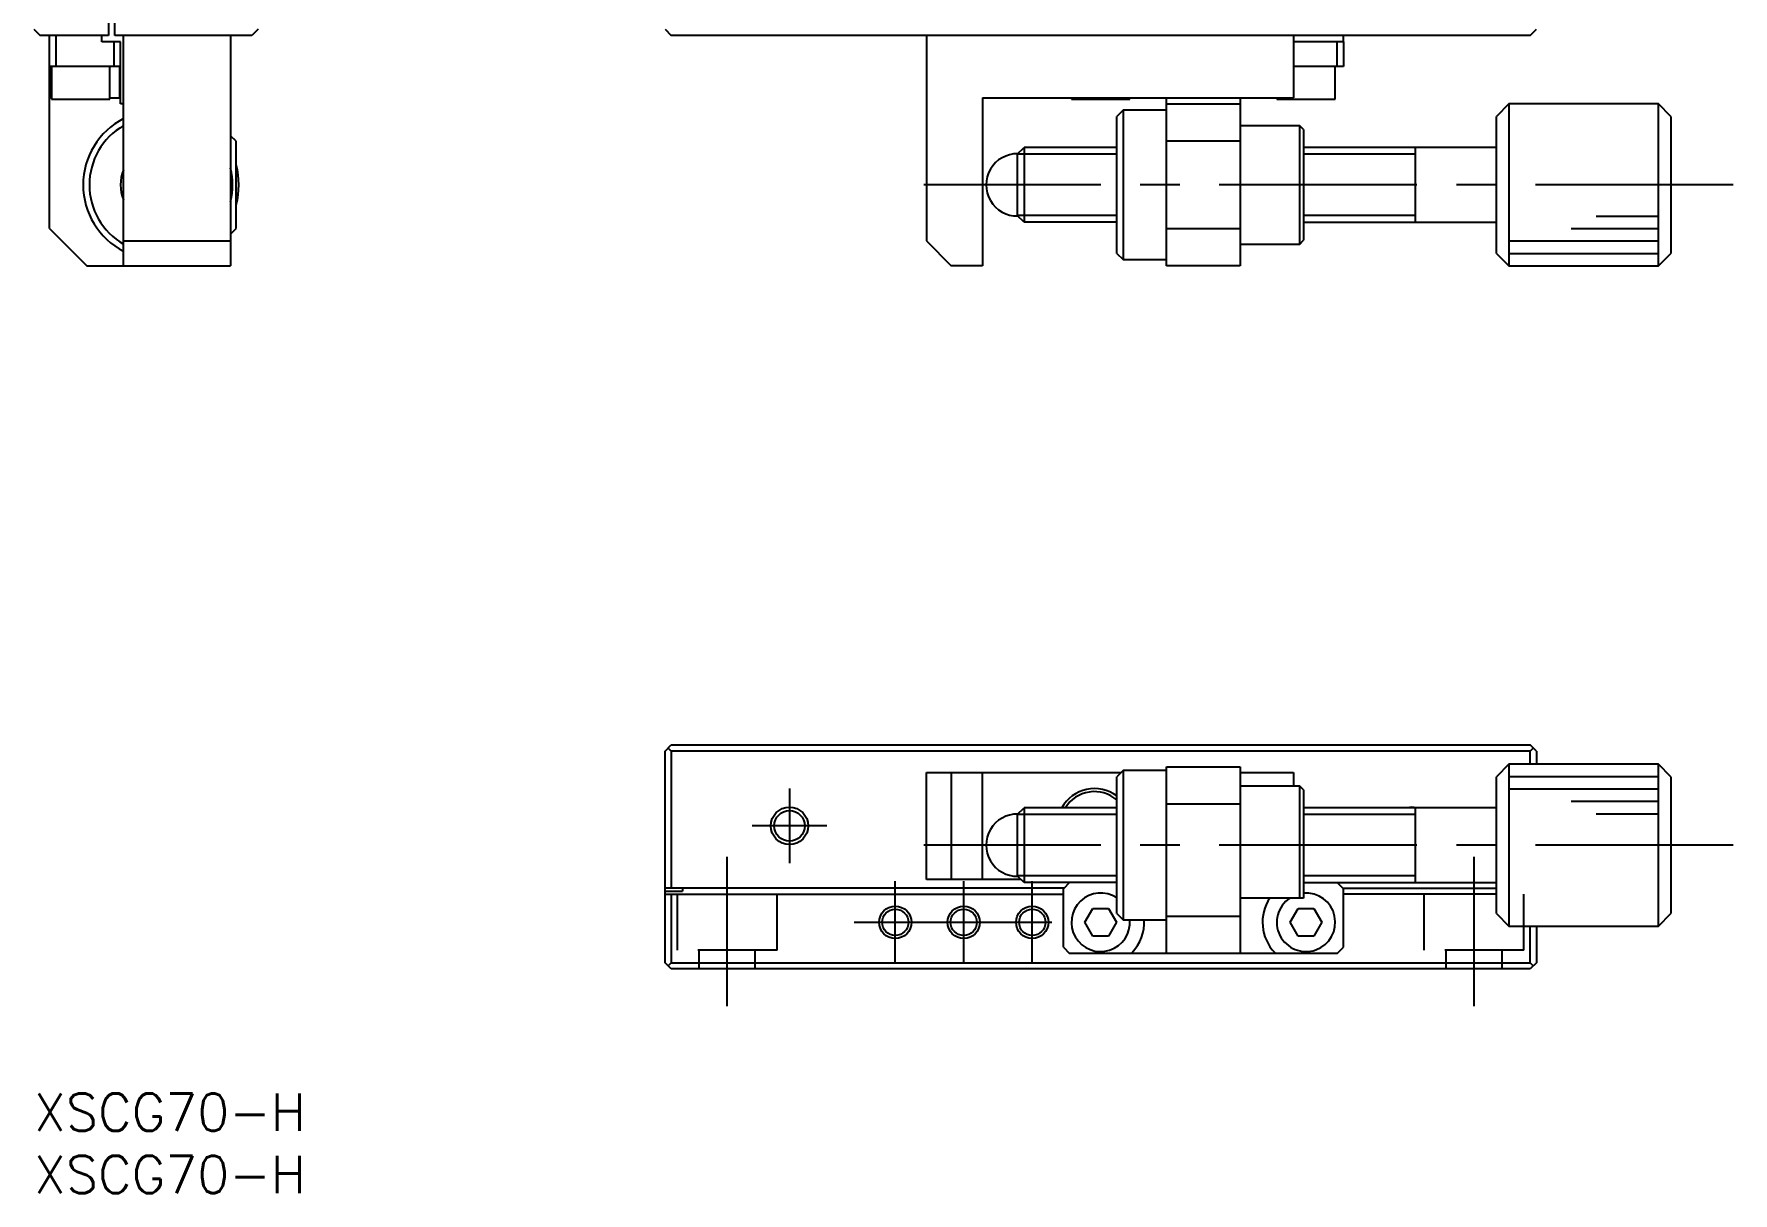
# Model space of a CAD drawing. Extents: x 0 to 296, y -8 to 228.
# Drawn here: x 0 to 136.5, y -8 to 85.1 of the extents above; entities that cross this region are included whole.
import ezdxf

# ---------------------------------------------------------------- set-up
doc = ezdxf.new("R2010")
doc.units = 0
doc.header["$LTSCALE"] = 0.5
doc.linetypes.add('CENTER', pattern=[50.8, 31.75, -6.35, 6.35, -6.35])
doc.linetypes.add('DASHED', pattern=[19.05, 12.7, -6.35])
for name, color, linetype in [('MSM_CENTER', 1, 'CENTER'), ('MSM_CONTINUOUS', 7, 'CONTINUOUS'), ('MSM_DASHED', 4, 'DASHED'), ('MSM_NARROW', 5, 'CONTINUOUS'), ('MSM_PART_NUMBER', 7, 'CONTINUOUS')]:
    doc.layers.add(name, color=color, linetype=linetype)
doc.styles.get("Standard").update_dxf_attribs({"font": 'txt.shx', "height": 3, "bigfont": 'bigfont.shx'})

# ---------------------------------------------------------------- blocks, each defined once
blk = doc.blocks.new('*U2')
at = {"layer": 'MSM_PART_NUMBER'}
blk.add_text('XSCG70-H', height=3, dxfattribs=at).set_placement((0, -3))
blk = doc.blocks.new('*U3')
at = {"layer": 'MSM_PART_NUMBER'}
blk.add_text('XSCG70-H', height=3, dxfattribs=at).set_placement((0, -8))

msp = doc.modelspace()

# ---------------------------------------------------------------- linework, layer by layer
at = {"layer": 'MSM_CENTER'}
for p, q in [((136.494929, 73), (71.494929, 73)), ((60.694929, 24.5), (60.694929, 18.5)), ((63.694928, 21.5), (57.694929, 21.5)), ((136.494929, 19.95), (71.494929, 19.95)), ((55.694929, 7), (55.694929, 19)), ((115.694929, 7), (115.694929, 19)), ((69.194928, 10.45), (69.194928, 17.05)), ((74.694928, 10.45), (74.694928, 17.05)), ((80.194927, 10.45), (80.194927, 17.05)), ((65.894928, 13.75), (83.494928, 13.75))]:
    msp.add_line(p, q, dxfattribs=at)
at = {"layer": 'MSM_CONTINUOUS'}
for p, q in [((6, 94.8), (6, 85)), ((6.5, 85), (6.5, 93.8)), ((0, 85.5), (0.5, 85)), ((6, 85), (0.5, 85)), ((1.25, 69.5), (1.25, 85)), ((1.75, 85), (1.75, 82.5)), ((5.45, 84.5), (5.45, 85)), ((17.5, 85), (6.5, 85)), ((7.2, 66.5), (7.2, 85)), ((15.8, 85), (15.8, 66.5)), ((18, 85.5), (17.5, 85)), ((50.694929, 85.5), (51.194929, 85)), ((120.194929, 85), (51.194929, 85)), ((71.694929, 85), (71.694929, 68.5)), ((101.194929, 85), (101.194929, 80)), ((105.194931, 84.5), (105.194931, 85)), ((120.194929, 85), (120.694929, 85.5)), ((6.95, 84.5), (5.45, 84.5)), ((6.45, 82.5), (6.45, 84.5)), ((6.95, 79.5), (6.95, 84.5)), ((105.194931, 84.5), (101.194929, 84.5)), ((104.694929, 82.5), (104.694929, 84.5)), ((105.194931, 84.5), (105.194929, 82.5)), ((6.95, 82.5), (1.25, 82.5)), ((1.319179, 82.5), (1.319179, 80)), ((1.4, 82.5), (1.4, 79.9)), ((6.1, 79.9), (6.1, 82.5)), ((6.909736, 80), (6.909736, 82.5)), ((105.194929, 82.5), (101.194929, 82.5)), ((104.544929, 79.9), (104.544929, 82.5)), ((1.4, 80), (1.25, 80)), ((1.4, 79.9), (6.1, 79.9)), ((6.1, 80), (6.95, 80)), ((7.2, 79.5), (6.95, 79.5)), ((76.194929, 80), (76.194929, 66.5)), ((76.194929, 80), (101.194929, 80)), ((83.344929, 80), (83.344929, 79.9)), ((83.344929, 79.9), (88.044929, 79.9)), ((88.044929, 79.9), (88.044929, 80)), ((90.994929, 66.5), (90.994929, 80)), ((90.994929, 79.5), (96.894929, 79.5)), ((96.894929, 80), (96.894929, 66.5)), ((99.844929, 80), (99.844929, 79.9)), ((99.844929, 79.9), (104.544929, 79.9)), ((118.494929, 79.5), (117.494929, 78.5)), ((118.494929, 79.5), (118.494929, 66.5)), ((130.494929, 79.5), (118.494929, 79.5)), ((130.494929, 66.5), (130.494929, 79.5)), ((131.494929, 78.5), (130.494929, 79.5)), ((87.494929, 79), (86.994929, 78.5)), ((86.994929, 67.5), (86.994929, 78.5)), ((87.494929, 79), (87.494929, 67)), ((90.994929, 79), (87.494929, 79)), ((117.494929, 67.5), (117.494929, 78.5)), ((131.494929, 78.5), (131.494929, 67.5)), ((16.25, 76.5), (15.8, 76.95)), ((16.25, 69.5), (16.25, 76.5)), ((96.894929, 76.5), (90.994929, 76.5)), ((101.694929, 77.75), (96.894929, 77.75)), ((101.694929, 68.25), (101.694929, 77.75)), ((101.994929, 77.45), (101.694929, 77.75)), ((101.994929, 77.45), (101.994929, 68.55)), ((78.994929, 75.4585), (79.536429, 76)), ((78.994929, 75.4585), (78.994929, 70.5415)), ((79.536429, 76), (79.536429, 70)), ((86.99493, 76), (79.536429, 76)), ((117.494929, 76), (101.994949, 76)), ((110.994929, 69.999995), (110.994929, 76.000005)), ((79.536429, 70), (78.994929, 70.5415)), ((86.99493, 70), (79.536429, 70)), ((101.994949, 70), (117.494929, 70)), ((1.25, 69.5), (4.25, 66.5)), ((7.2, 68.5), (15.8, 68.5)), ((15.8, 69.05), (16.25, 69.5)), ((71.694929, 68.5), (73.694929, 66.5)), ((90.994929, 69.5), (96.894929, 69.5)), ((96.894929, 68.25), (101.694929, 68.25)), ((101.694929, 68.25), (101.994929, 68.55)), ((86.994929, 67.5), (87.494929, 67)), ((87.494929, 67), (90.994929, 67)), ((117.494929, 67.5), (118.494929, 66.5)), ((130.494929, 66.5), (131.494929, 67.5)), ((4.25, 66.5), (15.8, 66.5)), ((76.194929, 66.5), (73.694929, 66.5)), ((96.894929, 66.5), (90.994929, 66.5)), ((118.494929, 66.5), (130.494929, 66.5)), ((50.694929, 27.5), (51.194929, 28)), ((50.694929, 10.5), (50.694929, 27.5)), ((50.944929, 27.75), (51.194929, 27.5)), ((51.194929, 28), (120.194929, 28)), ((51.194929, 27.5), (51.194929, 16.5)), ((120.194929, 27.5), (51.194929, 27.5)), ((120.694929, 27.5), (120.194929, 28)), ((120.194929, 27.5), (120.444929, 27.75)), ((120.194929, 26.45), (120.194929, 27.5)), ((120.694929, 27.5), (120.694929, 26.45)), ((87.494929, 25.95), (86.994929, 25.45)), ((87.494929, 25.95), (87.494929, 13.95)), ((90.994929, 25.95), (87.494929, 25.95)), ((90.994929, 11.25), (90.994929, 26.25)), ((90.994929, 26.25), (96.894929, 26.25)), ((96.894929, 26.25), (96.894929, 11.25)), ((118.494929, 26.45), (117.494929, 25.45)), ((118.494929, 26.45), (118.494929, 13.45)), ((130.494929, 26.45), (118.494929, 26.45)), ((130.494929, 13.45), (130.494929, 26.45)), ((131.494929, 25.45), (130.494929, 26.45)), ((71.694929, 17.2), (71.694929, 25.8)), ((71.694929, 25.8), (87.344929, 25.8)), ((73.694929, 25.8), (73.694929, 17.2)), ((76.194929, 17.2), (76.194929, 25.8)), ((86.994929, 14.45), (86.994929, 25.45)), ((96.894929, 25.8), (101.194929, 25.8)), ((101.694929, 24.7), (96.894929, 24.7)), ((101.194929, 25.8), (101.194929, 24.7)), ((101.694929, 15.7), (101.694929, 24.7)), ((101.994929, 24.4), (101.694929, 24.7)), ((117.494929, 14.45), (117.494929, 25.45)), ((131.494929, 25.45), (131.494929, 14.45)), ((96.894929, 23.25), (90.994929, 23.25)), ((101.994929, 24.4), (101.994929, 15.7)), ((78.994929, 22.4085), (79.536429, 22.95)), ((78.994929, 22.4085), (78.994929, 17.4915)), ((79.536429, 22.95), (79.536429, 16.95)), ((86.99493, 22.95), (79.536429, 22.95)), ((117.494929, 22.95), (101.994929, 22.95)), ((110.994929, 16.949995), (110.994929, 22.950005)), ((82.744929, 16.5), (50.694929, 16.5)), ((52.094929, 16.5), (52.094929, 16.25)), ((79.286429, 17.2), (71.694929, 17.2)), ((79.536429, 16.95), (78.994929, 17.4915)), ((86.99493, 16.95), (79.536429, 16.95)), ((83.194929, 16.95), (82.694929, 16.45)), ((82.694929, 11.75), (82.694929, 16.45)), ((101.994929, 16.95), (117.494929, 16.95)), ((105.194929, 16.45), (104.694929, 16.95)), ((105.144929, 16.5), (117.494929, 16.5)), ((105.194929, 11.75), (105.194929, 16.45)), ((50.694929, 16.25), (52.094929, 16.25)), ((50.694929, 16), (82.694929, 16)), ((51.194929, 16), (51.194929, 10.5)), ((101.994929, 15.7), (96.894929, 15.7)), ((117.494929, 16), (105.194929, 16)), ((84.424759, 13.75), (85.059844, 14.85)), ((85.059844, 12.65), (84.424759, 13.75)), ((85.059844, 14.85), (86.330015, 14.85)), ((86.330015, 14.85), (86.9651, 13.75)), ((86.9651, 13.75), (86.330015, 12.65)), ((86.994929, 14.45), (87.494929, 13.95)), ((87.494929, 13.95), (90.994929, 13.95)), ((90.994929, 14.25), (96.894929, 14.25)), ((100.924759, 13.75), (101.559844, 14.85)), ((101.559844, 12.65), (100.924759, 13.75)), ((101.559844, 14.85), (102.830015, 14.85)), ((102.830015, 14.85), (103.4651, 13.75)), ((103.4651, 13.75), (102.830015, 12.65)), ((117.494929, 14.45), (118.494929, 13.45)), ((130.494929, 13.45), (131.494929, 14.45)), ((86.330015, 12.65), (85.059844, 12.65)), ((102.830015, 12.65), (101.559844, 12.65)), ((118.494929, 13.45), (130.494929, 13.45)), ((120.194929, 10.5), (120.194929, 13.45)), ((120.694929, 13.45), (120.694929, 10.5)), ((82.694929, 11.75), (83.194929, 11.25)), ((104.694929, 11.25), (83.194929, 11.25)), ((88.213085, 11.319179), (88.242457, 11.25)), ((99.647402, 11.25), (99.676774, 11.319179)), ((104.694929, 11.25), (105.194929, 11.75)), ((51.194929, 10), (50.694929, 10.5)), ((51.194929, 10.5), (50.944929, 10.25)), ((51.194929, 10.5), (120.194929, 10.5)), ((120.194929, 10), (51.194929, 10)), ((120.444929, 10.25), (120.194929, 10.5)), ((120.694929, 10.5), (120.194929, 10))]:
    msp.add_line(p, q, dxfattribs=at)
for centre, radius in [((60.694928, 21.5), 1.2295), ((69.194929, 13.75), 1.0565), ((74.694929, 13.75), 1.0565), ((80.194928, 13.75), 1.0565)]:
    msp.add_circle(centre, radius, dxfattribs=at)
for centre, radius, start, end in [((9.95, 73), 6, 117.279613, 242.720387), ((9.95, 73), 5.5, 120, 240), ((78.994929, 73), 2.5, 89.05661378, 270.94338622), ((9.95, 73), 3, 156.443536, 203.556464), ((9.95, 73), 6, 347.161432, 12.838568), ((9.95, 73), 6.5, 345.749967, 14.250033), ((85.194929, 21.5), 3, 53.130102, 151.096665), ((85.194929, 21.5), 2.75, 49.114807, 148.17863146), ((78.994929, 19.95), 2.5, 89.05661378, 270.94338622), ((85.694929, 13.75), 2.35, 56.413761, 4.88215577), ((102.194929, 13.75), 3.5, 146.141563, 223.989014), ((102.194929, 13.75), 2.35, 123.923112, 94.88213705), ((85.694929, 13.75), 3.5, 316.010986, 3.275829)]:
    msp.add_arc(centre, radius, start, end, dxfattribs=at)
at = {"layer": 'MSM_DASHED'}
for p, q in [((51.694929, 11.5), (51.694929, 16)), ((59.694929, 11.5), (59.694929, 16)), ((111.694929, 11.5), (111.694929, 16)), ((119.694929, 11.5), (119.694929, 16)), ((59.694929, 11.5), (51.694929, 11.5)), ((53.444929, 10), (53.444929, 11.5)), ((57.944929, 10), (57.944929, 11.5)), ((119.694929, 11.5), (111.694929, 11.5)), ((113.444929, 10), (113.444929, 11.5)), ((117.944929, 10), (117.944929, 11.5))]:
    msp.add_line(p, q, dxfattribs=at)
at = {"layer": 'MSM_NARROW'}
for p, q in [((86.99493, 75.4585), (78.994929, 75.4585)), ((110.994929, 75.4585), (101.99493, 75.4585)), ((86.99493, 70.5415), (78.994929, 70.5415)), ((110.994929, 70.5415), (101.99493, 70.5415)), ((125.494929, 70.5), (130.494929, 70.5)), ((118.494929, 68.5), (130.494929, 68.5)), ((123.494929, 69.5), (130.494929, 69.5)), ((118.494929, 67.5), (130.494929, 67.5)), ((130.494929, 25.45), (118.494929, 25.45)), ((130.494929, 24.45), (118.494929, 24.45)), ((130.494929, 23.45), (123.494929, 23.45)), ((86.99493, 22.4085), (78.994929, 22.4085)), ((110.994929, 22.4085), (101.99493, 22.4085)), ((130.494929, 22.45), (125.494929, 22.45)), ((86.99493, 17.4915), (78.994929, 17.4915)), ((110.994929, 17.4915), (101.99493, 17.4915))]:
    msp.add_line(p, q, dxfattribs=at)
for centre, radius in [((60.694928, 21.5), 1.5), ((69.194929, 13.75), 1.3), ((74.694929, 13.75), 1.3), ((80.194928, 13.75), 1.3)]:
    msp.add_circle(centre, radius, dxfattribs=at)
msp.add_arc((110.694929, 21.5), 1.5, 75.164889, 104.8351191, dxfattribs=at)

# ---------------------------------------------------------------- block references
at = {"layer": 'MSM_CONTINUOUS'}
for name in ['*U2', '*U3']:
    msp.add_blockref(name, (0, 0), dxfattribs=at)

doc.saveas('drawing.dxf')
